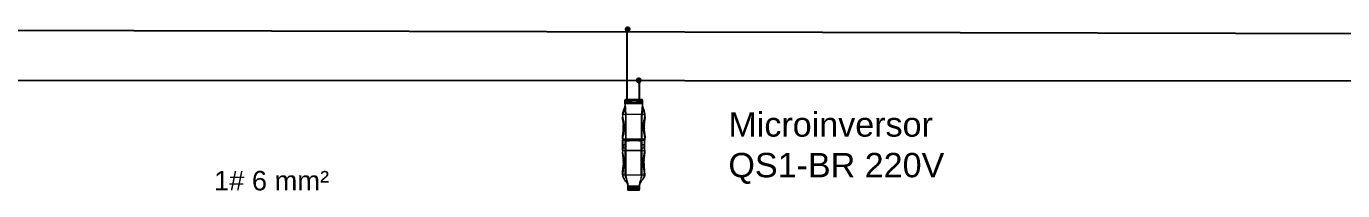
# Model space of a CAD drawing. Header units: millimetres. Extents: x 3165 to 8716, y -1118 to 2802.
# Drawn here: x 4260 to 5212, y 1741 to 1860 of the extents above; entities that cross this region are included whole.
import ezdxf

# ---------------------------------------------------------------- set-up
doc = ezdxf.new("R2010")
doc.units = ezdxf.units.MM
doc.linetypes.add('ACAD_ISO02W100', pattern=[15, 12, -3])
doc.linetypes.add('PDF_IMPORT', pattern=[1, 0.8, -0.2])
doc.layers.add('1', color=7, linetype='Continuous')
doc.layers.add('TERRA', color=3, linetype='ACAD_ISO02W100')
doc.layers.add('PDF_Geometry', color=7, linetype='Continuous', true_color=0x1f1916)
doc.styles.get("Standard").update_dxf_attribs({"font": 'arial.ttf'})

# ---------------------------------------------------------------- blocks, each defined once
blk = doc.blocks.new('*U25')
at = {"layer": 'TERRA', "color": 0, "linetype": 'Continuous'}
for points in [[(12109.2, 2542.9), (12109, 2543.6), (12109.2, 2544.2)], [(12109.5, 2542.9), (12109.2, 2544.2), (12109.5, 2544.7)], [(12109.2, 2542.9), (12109.2, 2544.2), (12109.5, 2542.9)], [(12109.9, 2542.9), (12109.5, 2544.7), (12109.9, 2545.2)], [(12109.5, 2542.9), (12109.5, 2544.7), (12109.9, 2542.9)], [(12110.3, 2542.9), (12109.9, 2545.2), (12110.3, 2545.6)], [(12109.9, 2542.9), (12109.9, 2545.2), (12110.3, 2542.9)], [(12110.9, 2542.9), (12110.3, 2545.6), (12110.9, 2545.9)], [(12110.3, 2542.9), (12110.3, 2545.6), (12110.9, 2542.9)], [(12111.5, 2542.9), (12110.9, 2545.9), (12111.5, 2546)], [(12110.9, 2542.9), (12110.9, 2545.9), (12111.5, 2542.9)], [(12112.1, 2542.9), (12111.5, 2546), (12112.1, 2546.1)], [(12111.5, 2542.9), (12111.5, 2546), (12112.1, 2542.9)], [(12112.1, 2542.9), (12112.1, 2546.1), (12112.7, 2542.9)], [(12112.7, 2542.9), (12112.1, 2546.1), (12112.7, 2546)], [(12112.7, 2542.9), (12112.7, 2546), (12113.3, 2542.9)], [(12113.3, 2542.9), (12112.7, 2546), (12113.3, 2545.9)], [(12113.3, 2542.9), (12113.3, 2545.9), (12113.8, 2542.9)], [(12113.8, 2542.9), (12113.3, 2545.9), (12113.8, 2545.6)], [(12113.8, 2542.9), (12113.8, 2545.6), (12114.3, 2542.9)], [(12114.3, 2542.9), (12113.8, 2545.6), (12114.3, 2545.2)], [(12114.3, 2542.9), (12114.3, 2545.2), (12114.7, 2542.9)], [(12114.7, 2542.9), (12114.3, 2545.2), (12114.7, 2544.7)], [(12114.7, 2542.9), (12114.7, 2544.7), (12115, 2542.9)], [(12115, 2542.9), (12114.7, 2544.7), (12115, 2544.2)], [(12115, 2542.9), (12115, 2544.2), (12115.2, 2542.9)], [(12115.2, 2542.9), (12115, 2544.2), (12115.2, 2543.6)], [(12109, 2542.9), (12108.9, 2542.9), (12109, 2543.6)], [(12109, 2542.3), (12108.9, 2542.9), (12109, 2542.9)], [(12109, 2542.9), (12109, 2543.6), (12109.2, 2542.9)], [(12109, 2542.3), (12109, 2542.9), (12109.2, 2541.7)], [(12109.2, 2541.7), (12109, 2542.9), (12109.2, 2542.9)], [(12109.2, 2541.7), (12109.2, 2542.9), (12109.5, 2541.2)], [(12109.5, 2541.2), (12109.2, 2542.9), (12109.5, 2542.9)], [(12109.5, 2541.2), (12109.5, 2542.9), (12109.9, 2540.7)], [(12109.9, 2540.7), (12109.5, 2542.9), (12109.9, 2542.9)], [(12109.9, 2540.7), (12109.9, 2542.9), (12110.3, 2540.3)], [(12110.3, 2540.3), (12109.9, 2542.9), (12110.3, 2542.9)], [(12110.3, 2540.3), (12110.3, 2542.9), (12110.9, 2540)], [(12110.9, 2540), (12110.3, 2542.9), (12110.9, 2542.9)], [(12110.9, 2540), (12110.9, 2542.9), (12111.5, 2539.9)], [(12111.5, 2539.9), (12110.9, 2542.9), (12111.5, 2542.9)], [(12111.5, 2539.9), (12111.5, 2542.9), (12112.1, 2539.8)], [(12112.1, 2539.8), (12111.5, 2542.9), (12112.1, 2542.9)], [(12112.1, 2539.8), (12112.1, 2542.9), (12112.7, 2539.9)], [(12112.7, 2539.9), (12112.1, 2542.9), (12112.7, 2542.9)], [(12112.7, 2539.9), (12112.7, 2542.9), (12113.3, 2540)], [(12113.3, 2540), (12112.7, 2542.9), (12113.3, 2542.9)], [(12113.3, 2540), (12113.3, 2542.9), (12113.8, 2540.3)], [(12113.8, 2540.3), (12113.3, 2542.9), (12113.8, 2542.9)], [(12113.8, 2540.3), (12113.8, 2542.9), (12114.3, 2540.7)], [(12114.3, 2540.7), (12113.8, 2542.9), (12114.3, 2542.9)], [(12114.3, 2540.7), (12114.3, 2542.9), (12114.7, 2541.2)], [(12114.7, 2541.2), (12114.3, 2542.9), (12114.7, 2542.9)], [(12114.7, 2541.2), (12114.7, 2542.9), (12115, 2541.7)], [(12115, 2541.7), (12114.7, 2542.9), (12115, 2542.9)], [(12115, 2541.7), (12115, 2542.9), (12115.2, 2542.3)], [(12115.2, 2542.3), (12115, 2542.9), (12115.2, 2542.9)], [(12115.2, 2542.9), (12115.2, 2543.6), (12115.2, 2542.9)], [(12115.2, 2542.3), (12115.2, 2542.9), (12115.2, 2542.9)]]:
    blk.add_solid(points, dxfattribs=at)
blk = doc.blocks.new('*U41')
at = {"layer": 'TERRA', "color": 0, "linetype": 'Continuous'}
for points in [[(12109.2, 2542.9), (12109, 2543.6), (12109.2, 2544.2)], [(12109.5, 2542.9), (12109.2, 2544.2), (12109.5, 2544.7)], [(12109.2, 2542.9), (12109.2, 2544.2), (12109.5, 2542.9)], [(12109.9, 2542.9), (12109.5, 2544.7), (12109.9, 2545.2)], [(12109.5, 2542.9), (12109.5, 2544.7), (12109.9, 2542.9)], [(12110.3, 2542.9), (12109.9, 2545.2), (12110.3, 2545.6)], [(12109.9, 2542.9), (12109.9, 2545.2), (12110.3, 2542.9)], [(12110.9, 2542.9), (12110.3, 2545.6), (12110.9, 2545.9)], [(12110.3, 2542.9), (12110.3, 2545.6), (12110.9, 2542.9)], [(12111.5, 2542.9), (12110.9, 2545.9), (12111.5, 2546)], [(12110.9, 2542.9), (12110.9, 2545.9), (12111.5, 2542.9)], [(12112.1, 2542.9), (12111.5, 2546), (12112.1, 2546.1)], [(12111.5, 2542.9), (12111.5, 2546), (12112.1, 2542.9)], [(12112.1, 2542.9), (12112.1, 2546.1), (12112.7, 2542.9)], [(12112.7, 2542.9), (12112.1, 2546.1), (12112.7, 2546)], [(12112.7, 2542.9), (12112.7, 2546), (12113.3, 2542.9)], [(12113.3, 2542.9), (12112.7, 2546), (12113.3, 2545.9)], [(12113.3, 2542.9), (12113.3, 2545.9), (12113.8, 2542.9)], [(12113.8, 2542.9), (12113.3, 2545.9), (12113.8, 2545.6)], [(12113.8, 2542.9), (12113.8, 2545.6), (12114.3, 2542.9)], [(12114.3, 2542.9), (12113.8, 2545.6), (12114.3, 2545.2)], [(12114.3, 2542.9), (12114.3, 2545.2), (12114.7, 2542.9)], [(12114.7, 2542.9), (12114.3, 2545.2), (12114.7, 2544.7)], [(12114.7, 2542.9), (12114.7, 2544.7), (12115, 2542.9)], [(12115, 2542.9), (12114.7, 2544.7), (12115, 2544.2)], [(12115, 2542.9), (12115, 2544.2), (12115.2, 2542.9)], [(12115.2, 2542.9), (12115, 2544.2), (12115.2, 2543.6)], [(12109, 2542.9), (12108.9, 2542.9), (12109, 2543.6)], [(12109, 2542.3), (12108.9, 2542.9), (12109, 2542.9)], [(12109, 2542.9), (12109, 2543.6), (12109.2, 2542.9)], [(12109, 2542.3), (12109, 2542.9), (12109.2, 2541.7)], [(12109.2, 2541.7), (12109, 2542.9), (12109.2, 2542.9)], [(12109.2, 2541.7), (12109.2, 2542.9), (12109.5, 2541.2)], [(12109.5, 2541.2), (12109.2, 2542.9), (12109.5, 2542.9)], [(12109.5, 2541.2), (12109.5, 2542.9), (12109.9, 2540.7)], [(12109.9, 2540.7), (12109.5, 2542.9), (12109.9, 2542.9)], [(12109.9, 2540.7), (12109.9, 2542.9), (12110.3, 2540.3)], [(12110.3, 2540.3), (12109.9, 2542.9), (12110.3, 2542.9)], [(12110.3, 2540.3), (12110.3, 2542.9), (12110.9, 2540)], [(12110.9, 2540), (12110.3, 2542.9), (12110.9, 2542.9)], [(12110.9, 2540), (12110.9, 2542.9), (12111.5, 2539.9)], [(12111.5, 2539.9), (12110.9, 2542.9), (12111.5, 2542.9)], [(12111.5, 2539.9), (12111.5, 2542.9), (12112.1, 2539.8)], [(12112.1, 2539.8), (12111.5, 2542.9), (12112.1, 2542.9)], [(12112.1, 2539.8), (12112.1, 2542.9), (12112.7, 2539.9)], [(12112.7, 2539.9), (12112.1, 2542.9), (12112.7, 2542.9)], [(12112.7, 2539.9), (12112.7, 2542.9), (12113.3, 2540)], [(12113.3, 2540), (12112.7, 2542.9), (12113.3, 2542.9)], [(12113.3, 2540), (12113.3, 2542.9), (12113.8, 2540.3)], [(12113.8, 2540.3), (12113.3, 2542.9), (12113.8, 2542.9)], [(12113.8, 2540.3), (12113.8, 2542.9), (12114.3, 2540.7)], [(12114.3, 2540.7), (12113.8, 2542.9), (12114.3, 2542.9)], [(12114.3, 2540.7), (12114.3, 2542.9), (12114.7, 2541.2)], [(12114.7, 2541.2), (12114.3, 2542.9), (12114.7, 2542.9)], [(12114.7, 2541.2), (12114.7, 2542.9), (12115, 2541.7)], [(12115, 2541.7), (12114.7, 2542.9), (12115, 2542.9)], [(12115, 2541.7), (12115, 2542.9), (12115.2, 2542.3)], [(12115.2, 2542.3), (12115, 2542.9), (12115.2, 2542.9)], [(12115.2, 2542.9), (12115.2, 2543.6), (12115.2, 2542.9)], [(12115.2, 2542.3), (12115.2, 2542.9), (12115.2, 2542.9)]]:
    blk.add_solid(points, dxfattribs=at)

msp = doc.modelspace()

# ---------------------------------------------------------------- linework, layer by layer
for p, q in [((3744.36, 1858.58), (6458.99, 1852.16)), ((4693.95, 1857.88), (4693.95, 1807)), ((3749.21, 1821.46), (6456.82, 1820.31)), ((4702.83, 1819.07), (4702.83, 1807.33))]:
    msp.add_line(p, q)
at = {"layer": 'PDF_Geometry', "color": 0, "lineweight": 15}
for points in [[(4692.46, 1804.17), (4692.46, 1802.83), (4692.2, 1802.29), (4692.2, 1801.49), (4691.93, 1800.96), (4691.66, 1800.15), (4691.66, 1799.88), (4691.39, 1799.62), (4691.39, 1798.81), (4691.13, 1798.55), (4691.13, 1797.74), (4690.86, 1797.74), (4690.86, 1796.4), (4690.86, 1794.8), (4691.13, 1794.8), (4690.86, 1794.8)], [(4692.73, 1804.17), (4691.93, 1800.15), (4691.13, 1796.4), (4690.86, 1796.4), (4690.86, 1797.21), (4691.13, 1797.74), (4691.13, 1798.55)], [(4692.46, 1804.17), (4692.46, 1802.56), (4692.2, 1802.03), (4692.2, 1801.76), (4691.93, 1801.22), (4691.93, 1800.69), (4691.66, 1800.15), (4691.66, 1799.62), (4691.39, 1799.35), (4691.39, 1798.81), (4691.13, 1798.54)], [(4693, 1807.38), (4692.73, 1807.11), (4692.46, 1807.11), (4692.46, 1806.85)], [(4693.27, 1807.38), (4693, 1807.38), (4692.73, 1807.11), (4692.46, 1807.11), (4692.46, 1806.84), (4692.73, 1806.84)], [(4693, 1804.17), (4692.73, 1804.17), (4692.46, 1804.17), (4692.46, 1806.84)], [(4693, 1796.4), (4692.73, 1800.15), (4692.73, 1804.17), (4693, 1800.15), (4693.27, 1796.4), (4693, 1796.4), (4693, 1778.73), (4693.27, 1778.73), (4693, 1778.73), (4693, 1777.93)], [(4693.8, 1806.31), (4693.27, 1806.31), (4693.27, 1806.04), (4693, 1806.04), (4693.54, 1806.04), (4693.8, 1805.77), (4698.89, 1805.77)], [(4697.82, 1804.44), (4702.1, 1804.44), (4702.37, 1804.7), (4704.78, 1804.7), (4704.78, 1804.97), (4703.98, 1804.97), (4703.71, 1805.24), (4694.07, 1805.24), (4693.8, 1804.97), (4693, 1804.97), (4693.27, 1804.97), (4693.27, 1804.7), (4693.8, 1804.7)], [(4704.24, 1805.77), (4704.51, 1806.04), (4704.78, 1806.04), (4704.78, 1806.31), (4701.3, 1806.31), (4700.5, 1806.58), (4698.89, 1806.58)], [(4707.19, 1794.8), (4706.65, 1794.8), (4707.19, 1794.8), (4707.19, 1796.4), (4707.19, 1797.21), (4706.92, 1797.21), (4706.92, 1798.55), (4706.65, 1798.55), (4706.65, 1799.35), (4706.39, 1799.62), (4706.39, 1800.15), (4706.12, 1800.69), (4705.85, 1801.22), (4705.85, 1801.76), (4705.58, 1802.03), (4705.58, 1804.17), (4705.58, 1806.85), (4705.31, 1806.85), (4705.31, 1807.11), (4704.24, 1807.11)], [(4704.24, 1778.73), (4704.51, 1778.73), (4705.05, 1778.73), (4705.05, 1796.4), (4704.51, 1796.4), (4705.05, 1800.15), (4705.31, 1804.17), (4705.31, 1800.15), (4705.05, 1796.4)], [(4705.05, 1807.38), (4704.78, 1807.38)], [(4705.05, 1806.84), (4705.31, 1806.84)], [(4705.58, 1804.17), (4705.31, 1804.17), (4705.05, 1804.17)], [(4705.31, 1806.84), (4705.58, 1806.84)], [(4706.65, 1796.4), (4706.12, 1800.15), (4705.31, 1804.17)], [(4705.58, 1803.1), (4705.31, 1803.63), (4705.31, 1804.17)], [(4706.39, 1799.62), (4706.39, 1800.15), (4706.12, 1800.69)], [(4690.86, 1794.8), (4691.39, 1792.92), (4691.66, 1791.05), (4691.66, 1789.18), (4691.93, 1787.3), (4691.93, 1786.23), (4691.66, 1785.43), (4691.66, 1783.55), (4691.39, 1781.68), (4690.86, 1779.81), (4690.86, 1780.88)], [(4690.86, 1793.73), (4690.86, 1794.8), (4690.86, 1793.73), (4691.13, 1793.46), (4690.86, 1793.46), (4690.86, 1793.19), (4691.13, 1792.92), (4690.86, 1792.92)], [(4690.86, 1793.46), (4690.86, 1793.73)], [(4691.13, 1793.72), (4690.86, 1793.72)], [(4691.13, 1792.66), (4690.86, 1792.66), (4690.86, 1792.92)], [(4691.66, 1792.92), (4691.39, 1793.99), (4691.13, 1794.8), (4691.13, 1796.4), (4693, 1796.4)], [(4691.13, 1793.73), (4691.13, 1793.46)], [(4691.39, 1792.66), (4691.13, 1792.66), (4691.13, 1792.92), (4691.13, 1792.66), (4691.13, 1792.12)], [(4691.39, 1792.66), (4691.13, 1792.66)], [(4691.13, 1791.85), (4691.13, 1792.12)], [(4691.13, 1792.12), (4691.39, 1792.12), (4691.39, 1791.86), (4691.13, 1791.86)], [(4691.13, 1791.85), (4691.13, 1791.59), (4691.39, 1791.32), (4691.39, 1791.05), (4691.39, 1790.51)], [(4691.13, 1791.05), (4691.13, 1791.32)], [(4691.13, 1791.32), (4691.39, 1791.32), (4691.39, 1791.05), (4691.13, 1791.05)], [(4691.39, 1792.12), (4691.39, 1791.85)], [(4691.39, 1790.52), (4691.39, 1790.25)], [(4691.66, 1790.52), (4691.39, 1790.52)], [(4691.39, 1790.25), (4691.39, 1790.51)], [(4691.39, 1790.25), (4691.39, 1789.71)], [(4691.66, 1790.25), (4691.39, 1790.25)], [(4691.39, 1789.44), (4691.39, 1789.71)], [(4691.39, 1789.71), (4691.66, 1789.71), (4691.66, 1789.44), (4691.39, 1789.44)], [(4691.39, 1789.44), (4691.39, 1788.91)], [(4691.66, 1790.51), (4691.66, 1790.25)], [(4691.66, 1789.71), (4691.66, 1789.44)], [(4693.8, 1796.4), (4693.27, 1796.4), (4693.27, 1778.73)], [(4704.51, 1778.73), (4704.51, 1796.4), (4703.98, 1796.4)], [(4705.05, 1796.4), (4706.65, 1796.4), (4706.65, 1794.8), (4706.39, 1793.99), (4706.39, 1792.92), (4706.12, 1792.12), (4706.12, 1791.05), (4705.85, 1790.51), (4705.85, 1789.17)], [(4706.12, 1787.57), (4706.12, 1787.3), (4706.12, 1789.17), (4706.39, 1789.98), (4706.39, 1791.05), (4706.65, 1792.92), (4707.19, 1794.8), (4707.19, 1793.72)], [(4706.65, 1791.32), (4706.39, 1791.32)], [(4706.39, 1791.05), (4706.39, 1791.31)], [(4706.65, 1791.05), (4706.39, 1791.05)], [(4706.39, 1790.24), (4706.39, 1790.51)], [(4706.39, 1789.44), (4706.39, 1789.71)], [(4706.65, 1796.4), (4707.19, 1796.4)], [(4706.92, 1792.93), (4706.65, 1792.93)], [(4706.65, 1792.65), (4706.65, 1792.92)], [(4706.65, 1791.85), (4706.65, 1792.12)], [(4706.65, 1791.32), (4706.65, 1791.05), (4706.65, 1791.32)], [(4707.19, 1796.4), (4707.19, 1796.94), (4706.92, 1797.2)], [(4706.92, 1793.46), (4706.92, 1793.72)], [(4706.92, 1793.46), (4706.92, 1792.92)], [(4706.92, 1792.66), (4706.92, 1792.12)], [(4707.19, 1793.73), (4707.19, 1794.8)], [(4690.86, 1779.54), (4690.86, 1779.8), (4691.13, 1779.8), (4691.13, 1779.54), (4691.39, 1780.61), (4691.66, 1781.41), (4691.93, 1782.48), (4691.93, 1783.82), (4692.2, 1784.35), (4692.2, 1785.43)], [(4690.86, 1781.68), (4691.13, 1781.95)], [(4690.86, 1781.14), (4690.86, 1781.41), (4691.13, 1781.68), (4691.39, 1781.95)], [(4691.13, 1781.95), (4691.13, 1781.68), (4690.86, 1781.68)], [(4690.86, 1780.61), (4690.86, 1780.88), (4690.86, 1781.14)], [(4690.86, 1781.14), (4691.13, 1781.14), (4691.13, 1780.88), (4690.86, 1780.88)], [(4691.13, 1780.88), (4690.86, 1780.88)], [(4690.86, 1779.54), (4690.86, 1780.61)], [(4691.13, 1782.75), (4691.13, 1783.02), (4691.39, 1783.02), (4691.39, 1783.55), (4691.39, 1783.82)], [(4691.13, 1783.02), (4691.13, 1783.55)], [(4691.13, 1783.55), (4691.39, 1783.55), (4691.39, 1783.02), (4691.13, 1783.02)], [(4691.13, 1782.48), (4691.13, 1782.75)], [(4691.13, 1782.75), (4691.39, 1782.75), (4691.39, 1782.48), (4691.13, 1782.48)], [(4691.13, 1781.95), (4691.13, 1782.48)], [(4691.39, 1781.95), (4691.13, 1781.95)], [(4691.13, 1781.14), (4691.13, 1780.88)], [(4691.39, 1788.64), (4691.39, 1788.91)], [(4691.39, 1788.91), (4691.66, 1788.91), (4691.66, 1788.64), (4691.39, 1788.64)], [(4691.39, 1788.64), (4691.39, 1788.37)], [(4691.39, 1788.38), (4691.66, 1788.38), (4691.66, 1787.84), (4691.39, 1787.84)], [(4691.39, 1787.84), (4691.39, 1788.37)], [(4691.39, 1787.03), (4691.39, 1787.3), (4691.39, 1787.57)], [(4691.39, 1787.57), (4691.66, 1787.57), (4691.66, 1787.3), (4691.66, 1787.04), (4691.39, 1787.04)], [(4691.66, 1787.3), (4691.39, 1787.3)], [(4691.39, 1786.23), (4691.39, 1786.77)], [(4691.39, 1786.77), (4691.66, 1786.77), (4691.66, 1786.23), (4691.39, 1786.23)], [(4691.39, 1785.96), (4691.39, 1786.23)], [(4691.39, 1785.97), (4691.66, 1785.97), (4691.66, 1785.43), (4691.39, 1785.43)], [(4691.39, 1785.43), (4691.39, 1785.96)], [(4691.39, 1785.16), (4691.39, 1785.43)], [(4691.39, 1784.62), (4691.39, 1785.16)], [(4691.39, 1785.16), (4691.66, 1785.16), (4691.66, 1784.63), (4691.39, 1784.63)], [(4691.39, 1784.36), (4691.39, 1784.62)], [(4691.39, 1784.36), (4691.39, 1783.82)], [(4691.66, 1784.36), (4691.39, 1784.36)], [(4691.39, 1783.82), (4691.39, 1784.35)], [(4691.66, 1783.82), (4691.39, 1783.82)], [(4691.39, 1782.75), (4691.39, 1782.48)], [(4691.66, 1788.91), (4691.66, 1788.64)], [(4691.66, 1787.3), (4691.66, 1787.57), (4691.66, 1787.84), (4691.66, 1788.37)], [(4691.93, 1787.3), (4691.66, 1787.3), (4691.66, 1787.03), (4691.66, 1786.77), (4691.66, 1786.23)], [(4691.66, 1785.96), (4691.66, 1785.43)], [(4691.66, 1785.16), (4691.66, 1784.62)], [(4691.66, 1784.36), (4691.66, 1783.82)], [(4706.39, 1781.41), (4706.39, 1780.61), (4706.65, 1779.54), (4706.65, 1778.73), (4705.05, 1778.73)], [(4706.39, 1788.38), (4706.12, 1788.38)], [(4706.12, 1787.83), (4706.12, 1788.37)], [(4706.39, 1787.84), (4706.12, 1787.84)], [(4706.12, 1787.57), (4706.39, 1787.57)], [(4707.19, 1780.87), (4707.19, 1779.8), (4706.65, 1781.68), (4706.12, 1785.42), (4706.12, 1787.3), (4706.12, 1787.03)], [(4706.39, 1787.04), (4706.12, 1787.04)], [(4706.39, 1786.77), (4706.12, 1786.77)], [(4706.12, 1786.23), (4706.12, 1786.76)], [(4706.39, 1786.23), (4706.12, 1786.23)], [(4706.39, 1788.64), (4706.39, 1788.9)], [(4706.39, 1785.42), (4706.39, 1785.96)], [(4706.39, 1784.62), (4706.39, 1785.16)], [(4706.39, 1783.82), (4706.39, 1784.35)], [(4706.65, 1783.56), (4706.39, 1783.56)], [(4706.39, 1783.02), (4706.39, 1783.55)], [(4706.65, 1783.02), (4706.39, 1783.02)], [(4706.65, 1782.48), (4706.65, 1782.75)], [(4706.65, 1781.68), (4706.65, 1781.94)], [(4706.92, 1781.68), (4706.65, 1781.68)], [(4706.92, 1782.48), (4706.92, 1781.95)], [(4706.92, 1781.68), (4706.92, 1781.14)], [(4706.92, 1780.87), (4706.92, 1781.14)], [(4707.19, 1780.88), (4707.19, 1780.61)], [(4707.19, 1779.54), (4707.19, 1780.61)], [(4693, 1778.73), (4691.13, 1778.73), (4690.86, 1778.73), (4690.86, 1777.93), (4691.13, 1777.93), (4693, 1777.93), (4693.27, 1777.93), (4693.8, 1777.93)], [(4690.99, 1777.93), (4692.86, 1777.93)], [(4690.99, 1770.44), (4692.86, 1770.44)], [(4690.99, 1770.44), (4692.86, 1770.44)], [(4693, 1778.73), (4691.13, 1778.73)], [(4691.13, 1778.73), (4691.13, 1777.93)], [(4693.13, 1770.44), (4692.86, 1770.44), (4692.86, 1777.93), (4693.13, 1777.93)], [(4693.13, 1752.76), (4692.86, 1752.76), (4692.86, 1770.44), (4693.13, 1770.44)], [(4693.66, 1777.93), (4693.13, 1777.93), (4693.13, 1770.44), (4693.66, 1770.44)], [(4693.66, 1770.44), (4693.13, 1770.44), (4693.13, 1752.76), (4693.66, 1752.76)], [(4693.27, 1778.73), (4694.07, 1778.73)], [(4693.8, 1778.73), (4693.27, 1778.73), (4693.27, 1777.93), (4693.27, 1777.39), (4695.14, 1777.39), (4695.95, 1777.39)], [(4702.64, 1777.93), (4702.64, 1777.39), (4704.78, 1777.39), (4704.78, 1777.93)], [(4703.84, 1752.76), (4704.37, 1752.76), (4704.37, 1770.44), (4704.11, 1770.44)], [(4703.98, 1778.73), (4704.51, 1778.73)], [(4704.11, 1770.44), (4704.37, 1770.44), (4704.37, 1777.93), (4704.11, 1777.93)], [(4704.24, 1777.93), (4704.51, 1777.93), (4705.05, 1777.93), (4706.65, 1777.93)], [(4704.37, 1777.93), (4704.91, 1777.93), (4704.91, 1770.44), (4704.37, 1770.44)], [(4704.37, 1770.44), (4704.91, 1770.44), (4704.91, 1752.76), (4704.37, 1752.76)], [(4704.51, 1777.93), (4704.51, 1778.73), (4705.05, 1778.73), (4705.05, 1777.93)], [(4704.91, 1777.93), (4706.52, 1777.93)], [(4706.52, 1770.44), (4707.05, 1770.44), (4707.05, 1769.37), (4706.52, 1769.37), (4707.05, 1769.37), (4706.78, 1768.56)], [(4706.65, 1778.73), (4707.19, 1778.73), (4707.19, 1779.54)], [(4691.52, 1761.87), (4691.79, 1761.87), (4691.79, 1762.4), (4691.52, 1763.21), (4691.52, 1765.62), (4691.26, 1766.15), (4691.26, 1766.96), (4690.99, 1767.76), (4690.99, 1768.56), (4690.72, 1769.37), (4690.72, 1768.3), (4690.72, 1767.76), (4690.99, 1767.76)], [(4691.79, 1761.87), (4691.79, 1761.07), (4691.52, 1760.26), (4691.52, 1758.12), (4691.26, 1757.32), (4691.26, 1756.51), (4690.99, 1755.98), (4690.99, 1755.18), (4690.72, 1754.37), (4690.72, 1754.1), (4690.99, 1754.1), (4691.52, 1755.44), (4691.52, 1756.78), (4691.79, 1757.85), (4692.06, 1759.19), (4692.06, 1764.28), (4691.52, 1766.96), (4691.26, 1768.29), (4690.99, 1769.37), (4690.72, 1769.37)], [(4690.72, 1768.3), (4690.72, 1769.37)], [(4690.99, 1767.49), (4690.72, 1767.76)], [(4690.99, 1766.96), (4691.26, 1766.96), (4690.99, 1767.49), (4690.72, 1767.49), (4690.72, 1767.23), (4690.99, 1766.96), (4690.99, 1767.49)], [(4690.99, 1766.69), (4690.99, 1766.96)], [(4691.26, 1766.69), (4691.26, 1766.42), (4691.26, 1766.69), (4690.99, 1766.69), (4690.99, 1766.42), (4691.26, 1766.42)], [(4691.26, 1765.88), (4690.99, 1766.15), (4690.99, 1766.42)], [(4691.26, 1765.89), (4691.26, 1765.62), (4691.26, 1765.89), (4690.99, 1765.89), (4690.99, 1765.62), (4691.26, 1765.62)], [(4691.26, 1764.81), (4691.52, 1764.81), (4691.52, 1765.08), (4691.26, 1765.08)], [(4691.26, 1765.08), (4691.26, 1764.81), (4691.26, 1765.08)], [(4691.52, 1764.28), (4691.52, 1764.01), (4691.52, 1764.28), (4691.26, 1764.28), (4691.26, 1764.01), (4691.52, 1764.01)], [(4691.52, 1763.48), (4691.52, 1763.21), (4691.52, 1763.48), (4691.26, 1763.48), (4691.26, 1763.21), (4691.52, 1763.21)], [(4691.52, 1762.67), (4691.52, 1762.4), (4691.52, 1762.67), (4691.26, 1762.67), (4691.26, 1762.4), (4691.52, 1762.4)], [(4691.52, 1760.8), (4691.52, 1761.33), (4691.26, 1761.33), (4691.26, 1760.8), (4691.52, 1760.8), (4691.52, 1761.33), (4691.52, 1761.6), (4691.52, 1761.87), (4691.26, 1761.87), (4691.52, 1761.87), (4691.52, 1761.6), (4691.26, 1761.6), (4691.26, 1761.87)], [(4691.52, 1761.87), (4691.52, 1762.4)], [(4706.52, 1762.67), (4706.25, 1762.4), (4705.98, 1762.4)], [(4705.98, 1762.67), (4705.98, 1762.4)], [(4705.98, 1762.67), (4706.25, 1762.67)], [(4705.98, 1761.6), (4705.98, 1761.87), (4705.98, 1762.4)], [(4705.98, 1761.07), (4705.98, 1761.87), (4706.25, 1761.87)], [(4705.98, 1761.6), (4706.25, 1761.6)], [(4705.98, 1761.33), (4706.25, 1761.33), (4706.52, 1761.07), (4706.52, 1760.8)], [(4705.98, 1761.33), (4705.98, 1760.8)], [(4705.98, 1760.8), (4706.25, 1760.8)], [(4706.78, 1766.42), (4706.52, 1766.42), (4706.52, 1766.69), (4706.52, 1766.42), (4706.52, 1765.88), (4706.52, 1765.61), (4706.52, 1765.08), (4706.25, 1765.08)], [(4706.25, 1765.89), (4706.52, 1765.89), (4706.52, 1765.62), (4706.25, 1765.62)], [(4706.25, 1765.88), (4706.25, 1765.61)], [(4706.25, 1764.81), (4706.52, 1764.81), (4706.52, 1764.28), (4706.25, 1764.28)], [(4706.52, 1764.01), (4706.25, 1764.01), (4706.25, 1764.28), (4706.25, 1764.01), (4706.25, 1763.47), (4706.25, 1763.21), (4706.25, 1762.67)], [(4706.52, 1763.47), (4706.25, 1763.47), (4706.25, 1763.21), (4706.52, 1763.21)], [(4706.52, 1762.67), (4706.25, 1762.67), (4706.25, 1762.41)], [(4706.25, 1762.4), (4706.25, 1761.87)], [(4706.25, 1761.6), (4706.25, 1761.33)], [(4706.25, 1761.33), (4706.25, 1760.8), (4706.52, 1760.8)], [(4706.25, 1760.8), (4706.25, 1760.53), (4706.25, 1759.99), (4706.25, 1759.73), (4706.25, 1759.19)], [(4707.05, 1769.36), (4707.05, 1768.29), (4706.78, 1768.29), (4706.78, 1767.76), (4706.78, 1767.49), (4706.52, 1766.95), (4706.78, 1766.95), (4706.78, 1766.69), (4706.52, 1766.69)], [(4706.52, 1767.49), (4706.78, 1767.49), (4706.78, 1766.96)], [(4706.52, 1767.49), (4706.52, 1766.95)], [(4706.52, 1765.08), (4706.52, 1764.81)], [(4706.52, 1764.28), (4706.52, 1764.01)], [(4706.52, 1763.48), (4706.52, 1763.21)], [(4706.78, 1768.29), (4706.78, 1767.76), (4707.05, 1767.76)], [(4706.78, 1766.69), (4706.78, 1766.42)], [(4707.05, 1767.76), (4707.05, 1768.3), (4707.05, 1769.37)], [(4690.72, 1755.71), (4690.72, 1755.98), (4690.99, 1755.98), (4691.26, 1756.51)], [(4690.99, 1755.44), (4690.72, 1755.44), (4690.99, 1755.71), (4690.72, 1755.71), (4690.72, 1755.44), (4690.72, 1754.11)], [(4690.72, 1754.37), (4690.72, 1755.44)], [(4690.72, 1754.37), (4690.72, 1754.1)], [(4690.72, 1752.77), (4690.72, 1751.96), (4690.99, 1751.7), (4690.99, 1751.43), (4691.26, 1750.89), (4691.52, 1750.62), (4691.79, 1750.09), (4691.79, 1749.82), (4692.59, 1749.02), (4692.86, 1748.48), (4693.13, 1748.22), (4693.4, 1747.68), (4693.93, 1747.14), (4693.93, 1746.88), (4694.2, 1746.61), (4694.2, 1746.34), (4694.47, 1745.81), (4694.47, 1745)], [(4690.99, 1757.32), (4690.99, 1757.59), (4691.26, 1757.59), (4691.26, 1758.12), (4691.26, 1757.59), (4690.99, 1757.59), (4690.99, 1758.12), (4691.26, 1758.12)], [(4690.99, 1756.51), (4690.99, 1756.78)], [(4690.99, 1756.52), (4691.26, 1756.52)], [(4690.99, 1755.44), (4690.99, 1755.71)], [(4691.52, 1760.53), (4691.52, 1760), (4691.52, 1760.53), (4691.26, 1760.53), (4691.26, 1760), (4691.52, 1760)], [(4691.52, 1759.73), (4691.52, 1759.19), (4691.52, 1759.73), (4691.26, 1759.73), (4691.26, 1759.19), (4691.52, 1759.19)], [(4691.26, 1758.39), (4691.52, 1758.39), (4691.52, 1758.92), (4691.26, 1758.92), (4691.26, 1758.39), (4691.26, 1758.92)], [(4691.26, 1756.78), (4691.26, 1757.32)], [(4693.13, 1752.77), (4693.13, 1752.23), (4693.4, 1751.7), (4693.4, 1750.89), (4693.66, 1750.36), (4693.66, 1749.82), (4693.93, 1749.29), (4693.93, 1748.75), (4694.2, 1748.48)], [(4703.03, 1745), (4703.03, 1746.34), (4703.3, 1746.87), (4703.3, 1747.41), (4703.57, 1747.95), (4703.84, 1748.48), (4703.84, 1748.75), (4704.11, 1749.29), (4704.37, 1749.82), (4704.37, 1750.36), (4704.64, 1750.89), (4704.91, 1751.16), (4704.91, 1752.76), (4706.52, 1752.76), (4706.52, 1754.1), (4707.05, 1754.1), (4707.05, 1752.76), (4706.52, 1752.76)], [(4704.37, 1752.77), (4704.37, 1751.16), (4704.11, 1750.89), (4704.11, 1749.82), (4703.84, 1749.29), (4703.57, 1748.75), (4703.57, 1748.48), (4703.3, 1747.95), (4703.3, 1747.41), (4703.03, 1746.88), (4703.03, 1745), (4703.3, 1745.27), (4703.3, 1746.34), (4703.57, 1746.61), (4703.84, 1747.14), (4704.11, 1747.41), (4704.11, 1747.68), (4704.37, 1747.95), (4704.64, 1748.48)], [(4707.05, 1752.76), (4707.05, 1752.23), (4706.78, 1751.96), (4706.78, 1751.43), (4706.52, 1750.89), (4705.98, 1750.35), (4705.71, 1749.82), (4705.44, 1749.55), (4705.18, 1749.28), (4704.91, 1748.75), (4704.64, 1748.48), (4704.37, 1747.94), (4704.11, 1747.41), (4703.57, 1746.87), (4703.57, 1746.61), (4703.3, 1746.34), (4703.3, 1745.8), (4703.03, 1745.53), (4703.03, 1745), (4703.03, 1745.8), (4703.3, 1746.07), (4703.3, 1746.61), (4703.57, 1746.87), (4703.84, 1747.41), (4704.37, 1748.48), (4704.91, 1748.75), (4705.18, 1749.28), (4705.71, 1750.35), (4705.98, 1750.62), (4706.25, 1751.16), (4706.52, 1751.69), (4706.52, 1752.76)], [(4706.52, 1760.53), (4706.52, 1760), (4706.25, 1760)], [(4706.52, 1760.53), (4706.25, 1760.53), (4706.25, 1759.99)], [(4706.52, 1759.72), (4706.25, 1759.72), (4706.25, 1759.19), (4706.52, 1759.19)], [(4706.25, 1758.92), (4706.25, 1758.39)], [(4706.52, 1758.92), (4706.25, 1758.92), (4706.25, 1758.39), (4706.52, 1758.39)], [(4706.25, 1758.12), (4706.52, 1758.12), (4706.52, 1757.59), (4706.25, 1757.59)], [(4706.25, 1758.12), (4706.25, 1757.58)], [(4706.52, 1759.73), (4706.52, 1759.19)], [(4706.52, 1759.19), (4706.52, 1758.92)], [(4706.52, 1758.92), (4706.52, 1758.39)], [(4706.52, 1758.39), (4706.52, 1758.12)], [(4706.52, 1758.12), (4706.52, 1757.58)], [(4706.52, 1757.58), (4706.52, 1757.32), (4706.52, 1756.78)], [(4706.78, 1757.31), (4706.52, 1757.31), (4706.52, 1756.78), (4706.78, 1756.78)], [(4706.78, 1756.78), (4706.78, 1756.51), (4706.52, 1756.51), (4706.52, 1755.98)], [(4706.78, 1756.52), (4706.78, 1755.98), (4706.52, 1755.98)], [(4706.52, 1756.51), (4706.78, 1755.98), (4706.78, 1755.71), (4706.78, 1755.44), (4706.78, 1755.71), (4707.05, 1755.71)], [(4706.78, 1757.32), (4706.78, 1756.78)], [(4707.05, 1754.1), (4707.05, 1754.37), (4707.05, 1755.44), (4706.78, 1755.44)], [(4707.05, 1754.11), (4707.05, 1755.44), (4707.05, 1755.71)], [(4694.47, 1745), (4694.47, 1742.32), (4694.47, 1742.06), (4694.74, 1742.06)], [(4694.47, 1745), (4694.74, 1745)], [(4694.74, 1742.33), (4694.47, 1742.33)], [(4694.74, 1746.07), (4694.74, 1745), (4695, 1745)], [(4694.74, 1742.32), (4694.74, 1741.79), (4695, 1741.79)], [(4695.81, 1744.46), (4695.27, 1744.46), (4695.27, 1744.2), (4695, 1744.2), (4695, 1743.93), (4697.15, 1743.93), (4697.41, 1743.66), (4697.95, 1743.66)], [(4695.81, 1743.13), (4695.54, 1743.13), (4695.54, 1742.86), (4695, 1742.86), (4695, 1742.59), (4696.61, 1742.59), (4696.88, 1742.32), (4698.22, 1742.32)], [(4698.22, 1741.79), (4698.75, 1741.79), (4699.02, 1741.79)], [(4699.29, 1744.46), (4698.75, 1744.46)], [(4699.82, 1743.66), (4700.36, 1743.66), (4700.36, 1743.93), (4700.62, 1743.93)], [(4700.36, 1742.32), (4700.89, 1742.32), (4700.89, 1742.59), (4701.16, 1742.59)], [(4702.5, 1742.59), (4702.77, 1742.59), (4702.77, 1742.86), (4702.23, 1742.86), (4702.23, 1743.13), (4701.96, 1743.13)], [(4702.5, 1743.93), (4702.77, 1744.2), (4702.5, 1744.2), (4702.23, 1744.46)], [(4702.5, 1741.79), (4702.77, 1741.79), (4703.03, 1741.79), (4703.03, 1742.32)], [(4702.77, 1745), (4703.03, 1745)], [(4703.03, 1745), (4703.03, 1742.33), (4702.77, 1742.33)], [(4702.77, 1741.79), (4703.03, 1741.79), (4703.03, 1742.32)], [(4705.98, 1750.09), (4706.25, 1750.62), (4706.52, 1750.89)]]:
    msp.add_lwpolyline(points, dxfattribs=at)
for points in [[(4706.65, 1790.52), (4706.39, 1790.52), (4706.39, 1790.25), (4706.65, 1790.25)], [(4706.65, 1789.71), (4706.65, 1789.45), (4706.39, 1789.45), (4706.39, 1789.71)], [(4706.92, 1792.93), (4706.92, 1792.66), (4706.65, 1792.66), (4706.92, 1792.66)], [(4706.92, 1792.12), (4706.65, 1792.12), (4706.65, 1791.86), (4706.92, 1791.86)], [(4707.19, 1793.73), (4706.92, 1793.73), (4706.92, 1793.46), (4707.19, 1793.46)], [(4706.65, 1788.91), (4706.65, 1788.64), (4706.39, 1788.64), (4706.39, 1788.91)], [(4706.65, 1788.38), (4706.39, 1788.38), (4706.39, 1787.84), (4706.65, 1788.11)], [(4706.39, 1787.57), (4706.39, 1787.3), (4706.39, 1787.04), (4706.39, 1787.3)], [(4706.39, 1786.77), (4706.65, 1786.5), (4706.65, 1786.23), (4706.39, 1786.23)], [(4706.65, 1785.97), (4706.39, 1785.97), (4706.39, 1785.43), (4706.65, 1785.43)], [(4706.65, 1785.16), (4706.39, 1785.16), (4706.39, 1784.63), (4706.65, 1784.63)], [(4706.65, 1784.36), (4706.65, 1783.82), (4706.39, 1783.82), (4706.39, 1784.36)], [(4706.65, 1783.56), (4706.65, 1783.02)], [(4706.92, 1782.75), (4706.92, 1782.49), (4706.65, 1782.49), (4706.65, 1782.75)], [(4706.92, 1781.95), (4706.65, 1781.95), (4706.92, 1781.68)], [(4707.19, 1779.54), (4706.65, 1779.54), (4706.92, 1779.54), (4706.92, 1779.8), (4707.19, 1779.8)], [(4707.19, 1781.15), (4707.19, 1780.88), (4706.92, 1780.88), (4706.92, 1781.15)], [(4690.99, 1770.44), (4690.72, 1770.44), (4690.72, 1777.93), (4690.99, 1777.93)], [(4690.72, 1770.44), (4690.72, 1769.37), (4690.99, 1769.37), (4690.99, 1770.44)], [(4691.13, 1778.73), (4690.86, 1778.73), (4690.86, 1779.54), (4691.13, 1779.54)], [(4692.86, 1774.72), (4692.86, 1772.04), (4691.52, 1772.04), (4691.52, 1774.72)], [(4704.91, 1772.04), (4704.91, 1774.72), (4706.25, 1774.72), (4706.25, 1772.04)], [(4707.05, 1770.44), (4707.05, 1777.93), (4706.52, 1777.93), (4706.52, 1770.44)], [(4707.19, 1777.93), (4707.19, 1778.73), (4706.65, 1778.73), (4706.65, 1777.93)], [(4690.99, 1768.3), (4690.72, 1768.3), (4690.99, 1767.76)], [(4706.25, 1764.81), (4706.25, 1765.08)], [(4706.25, 1761.6), (4706.25, 1761.87)], [(4690.99, 1755.98), (4690.99, 1756.52), (4690.72, 1755.98)], [(4691.26, 1756.78), (4690.99, 1756.78), (4690.99, 1757.32), (4691.26, 1757.32)], [(4707.05, 1752.77), (4707.05, 1752.23), (4706.78, 1751.96), (4706.78, 1751.7), (4706.78, 1751.96), (4707.05, 1752.23)]]:
    msp.add_lwpolyline(points, close=True, dxfattribs=at)
at = {"layer": 'PDF_Geometry', "color": 0, "linetype": 'PDF_IMPORT', "lineweight": 15, "ltscale": 0.005625}
for points in [[(4706.39, 1789.44), (4706.39, 1785.16)], [(4691.26, 1762.67), (4691.26, 1765.62)]]:
    msp.add_lwpolyline(points, dxfattribs=at)
at = {"layer": 'PDF_Geometry', "color": 0, "linetype": 'PDF_IMPORT', "lineweight": 15, "ltscale": 0.005639}
msp.add_lwpolyline([(4706.65, 1791.85), (4706.65, 1789.71)], dxfattribs=at)
at = {"layer": 'PDF_Geometry', "color": 0, "linetype": 'PDF_IMPORT', "lineweight": 15, "ltscale": 0.002819}
for points in [[(4706.65, 1784.62), (4706.65, 1782.75)], [(4691.26, 1758.12), (4691.26, 1760.8)]]:
    msp.add_lwpolyline(points, dxfattribs=at)
at = {"layer": 'PDF_Geometry', "color": 0, "lineweight": 15}
for points in [[(4704.91, 1770.44), (4706.52, 1770.44), (4706.52, 1769.37), (4706.25, 1768.03, 0.089754), (4706.25, 1755.44), (4706.52, 1754.1), (4706.78, 1754.1), (4706.78, 1754.37), (4707.05, 1754.37), (4706.78, 1755.18)], [(4690.72, 1752.76), (4690.72, 1751.96), (4690.99, 1751.69), (4690.99, 1751.16), (4691.26, 1750.89), (4691.26, 1750.62), (4691.52, 1750.35), (4692.06, 1749.82), (4692.33, 1749.28), (4692.59, 1748.75), (4693.4, 1747.94), (4693.66, 1747.41), (4694.2, 1746.87), (4694.2, 1746.34), (4694.47, 1746.07), (4694.47, 1745.27), (4694.74, 1745), (4694.74, 1745.53), (4694.47, 1745.8), (4694.47, 1746.07), (4694.2, 1746.61), (4694.2, 1746.87), (4693.93, 1747.41), (4693.66, 1747.94), (4693.13, 1748.48), (4692.86, 1748.75), (4692.59, 1749.28), (4692.33, 1749.82), (4692.06, 1750.35), (4691.79, 1750.62), (4691.52, 1751.16), (4691.26, 1751.69), (4691.26, 1752.23), (4690.99, 1752.5), (4690.99, 1752.76), (4690.72, 1752.76), (4690.72, 1754.1), (4690.99, 1754.1), (4690.99, 1752.76), (4692.86, 1752.76), (4692.86, 1751.69, 0.099258), (4693.66, 1749.29), (4693.66, 1748.75), (4693.93, 1748.48), (4694.2, 1747.95), (4694.2, 1747.41), (4694.47, 1746.87), (4694.47, 1746.34), (4694.74, 1746.07), (4694.74, 1745)]]:
    msp.add_lwpolyline(points, format="xyb", dxfattribs=at)
for points in [[(4692.73, 1806.84), (4696.84, 1806.84), (4700.94, 1806.84), (4705.05, 1806.84)], [(4705.05, 1804.17), (4701.03, 1804.17), (4697.02, 1804.17), (4693, 1804.17)], [(4704.78, 1807.38), (4700.94, 1807.38), (4697.11, 1807.38), (4693.27, 1807.38)], [(4698.89, 1806.58), (4697.03, 1806.57), (4695.91, 1806.18), (4693.8, 1806.31)], [(4693.8, 1804.7), (4695.96, 1804.86), (4695.44, 1804.27), (4697.82, 1804.44)], [(4698.89, 1805.77), (4700.67, 1805.77), (4702.46, 1805.77), (4704.24, 1805.77)], [(4706.12, 1800.69), (4705.81, 1801.51), (4705.5, 1802.18), (4705.58, 1803.1)], [(4706.92, 1797.2), (4706.97, 1798.02), (4706.83, 1798.99), (4706.39, 1799.62)], [(4692.2, 1785.43), (4692.21, 1787.72), (4692.26, 1790.74), (4691.66, 1792.92)], [(4703.98, 1796.4), (4700.59, 1796.4), (4697.19, 1796.4), (4693.8, 1796.4)], [(4705.85, 1789.17), (4705.83, 1786.58), (4705.79, 1783.94), (4706.39, 1781.41)], [(4704.11, 1777.93), (4700.62, 1777.93), (4697.15, 1777.93), (4693.66, 1777.93)], [(4704.11, 1770.44), (4700.62, 1770.44), (4697.15, 1770.44), (4693.66, 1770.44)], [(4693.66, 1770.44), (4697.15, 1770.44), (4700.62, 1770.44), (4704.11, 1770.44)], [(4704.24, 1778.73), (4700.76, 1778.73), (4697.28, 1778.73), (4693.8, 1778.73)], [(4704.24, 1777.93), (4700.76, 1777.93), (4697.28, 1777.93), (4693.8, 1777.93)], [(4694.07, 1778.73), (4697.37, 1778.73), (4700.67, 1778.73), (4703.98, 1778.73)], [(4702.62, 1777.4), (4700.23, 1777.39), (4698.09, 1777.39), (4695.95, 1777.39)], [(4705.98, 1762.4), (4705.95, 1763.87), (4706.39, 1767.15), (4706.78, 1768.56)], [(4706.78, 1755.18), (4706.36, 1756.46), (4705.95, 1759.7), (4705.98, 1761.07)], [(4693.66, 1752.76), (4697.06, 1752.76), (4700.45, 1752.76), (4703.84, 1752.76)], [(4694.2, 1748.48), (4694.18, 1747.65), (4694.64, 1746.88), (4694.74, 1746.07)], [(4702.77, 1742.33), (4700.09, 1742.33), (4697.41, 1742.33), (4694.74, 1742.33)], [(4695, 1745), (4697.59, 1745), (4700.18, 1745), (4702.77, 1745)], [(4695, 1741.79), (4696.08, 1741.79), (4697.15, 1741.79), (4698.22, 1741.79)], [(4698.75, 1744.46), (4697.77, 1744.46), (4696.79, 1744.46), (4695.81, 1744.46)], [(4701.96, 1743.13), (4699.91, 1743.13), (4697.86, 1743.13), (4695.81, 1743.13)], [(4697.95, 1743.66), (4698.57, 1743.66), (4699.2, 1743.66), (4699.82, 1743.66)], [(4698.22, 1742.32), (4698.93, 1742.32), (4699.64, 1742.32), (4700.36, 1742.32)], [(4699.02, 1741.79), (4700.18, 1741.79), (4701.34, 1741.79), (4702.5, 1741.79)], [(4702.23, 1744.46), (4701.25, 1744.46), (4700.27, 1744.46), (4699.29, 1744.46)], [(4700.62, 1743.93), (4701.25, 1743.93), (4701.87, 1743.93), (4702.5, 1743.93)], [(4701.16, 1742.59), (4701.61, 1742.59), (4702.05, 1742.59), (4702.5, 1742.59)], [(4704.64, 1748.48), (4706.3, 1750.01), (4704.69, 1748.91), (4705.98, 1750.09)]]:
    msp.add_open_spline(points, degree=3, dxfattribs=at)

# ---------------------------------------------------------------- block references
at = {"layer": '1', "xscale": 0.6772231696308987, "yscale": 0.6772231696308987, "zscale": 0.6772231696308987}
for name, p in [('*U25', (-3508.03, 136.03)), ('*U41', (-3500.01, 99.09))]:
    msp.add_blockref(name, p, dxfattribs=at)

# ---------------------------------------------------------------- texts
at = {"insert": (4767.4, 1798.13), "char_height": 17.636, "attachment_point": 1}
msp.add_mtext_dynamic_manual_height_columns('Microinversor \\PQS1-BR 220V', width=308.2095, gutter_width=12.5, heights=[64.45], dxfattribs=at)
at = {"layer": '1', "linetype": 'Continuous'}
msp.add_text('1# 6 mm²', height=14.109, dxfattribs=at).set_placement((4395.48, 1741.6))

doc.saveas('drawing.dxf')
